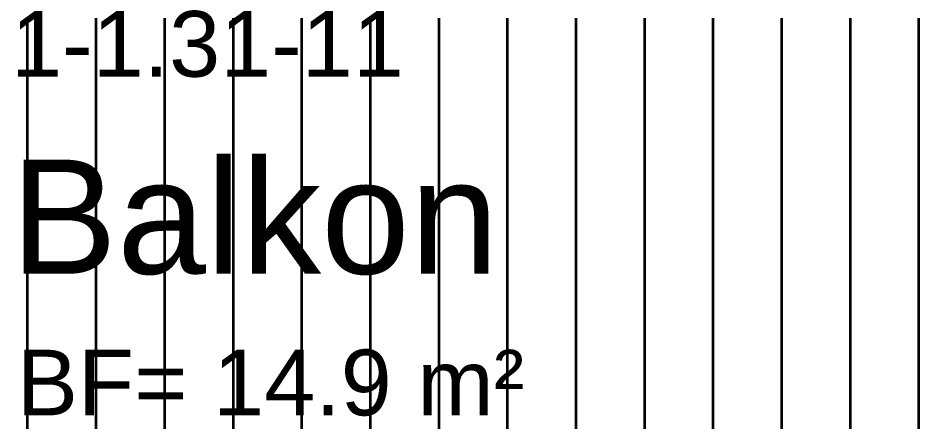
# Model space of a CAD drawing. Header units: centimetres. Extents: x 0.3 to 84.3, y 0.3 to 59.7.
# Drawn here: x 35.964 to 39.118, y 12.905 to 14.344 of the extents above; entities that cross this region are included whole.
import ezdxf

# ---------------------------------------------------------------- set-up
doc = ezdxf.new("R2010")
doc.units = ezdxf.units.CM
doc.linetypes.add('AUSGEZOGEN', pattern=[0])
doc.layers.add('Ausbau Raeume', color=7, linetype='AUSGEZOGEN', lineweight=35)
doc.layers.add('Raumbezeichnung', color=7, linetype='AUSGEZOGEN', lineweight=35)
doc.styles.add('ARIAL', font='ARIAL.TTF')

msp = doc.modelspace()

# ---------------------------------------------------------------- linework, layer by layer
at = {"layer": 'Ausbau Raeume', "color": 254, "linetype": 'AUSGEZOGEN', "lineweight": 35}
for p, q in [((35.9982, 13.6246), (35.9982, 14.3432)), ((36.2382, 13.6246), (36.2382, 14.3432)), ((36.4782, 13.6246), (36.4782, 14.3432)), ((36.7182, 13.6246), (36.7182, 14.3432)), ((36.9582, 13.6246), (36.9582, 14.3432)), ((37.1982, 13.6246), (37.1982, 14.3432)), ((37.4382, 13.6246), (37.4382, 14.3432)), ((37.6782, 13.6246), (37.6782, 14.3432)), ((37.9182, 13.6246), (37.9182, 14.3432)), ((38.1582, 13.6246), (38.1582, 14.3432)), ((38.3982, 13.6246), (38.3982, 14.3432)), ((38.6382, 13.6246), (38.6382, 14.3432)), ((38.8782, 13.6246), (38.8782, 14.3432)), ((39.1182, 13.6246), (39.1182, 14.3432)), ((35.9982, 12.9046), (35.9982, 13.6232)), ((36.2382, 12.9046), (36.2382, 13.6232)), ((36.4782, 12.9046), (36.4782, 13.6232)), ((36.7182, 12.9046), (36.7182, 13.6232)), ((36.9582, 12.9046), (36.9582, 13.6232)), ((37.1982, 12.9046), (37.1982, 13.6232)), ((37.4382, 12.9046), (37.4382, 13.6232)), ((37.6782, 12.9046), (37.6782, 13.6232)), ((37.9182, 12.9046), (37.9182, 13.6232)), ((38.1582, 12.9046), (38.1582, 13.6232)), ((38.3982, 12.9046), (38.3982, 13.6232)), ((38.6382, 12.9046), (38.6382, 13.6232)), ((38.8782, 12.9046), (38.8782, 13.6232)), ((39.1182, 12.9046), (39.1182, 13.6232))]:
    msp.add_line(p, q, dxfattribs=at)

# ---------------------------------------------------------------- texts
at = {"layer": 'Raumbezeichnung', "color": 7, "linetype": 'AUSGEZOGEN', "lineweight": 50, "char_height": 0.23, "width": 0.115, "attachment_point": 7, "style": 'ARIAL'}
for s, insert in [('1-1.31-11', (35.94, 14.135)), ('BF=\\~14.9\\~m²', (35.96, 12.9491))]:
    msp.add_mtext(s, dxfattribs=dict(at, insert=insert))
at = {"layer": 'Raumbezeichnung', "color": 7, "linetype": 'AUSGEZOGEN', "lineweight": 35, "insert": (35.9385, 13.4424), "char_height": 0.4, "width": 0.2, "attachment_point": 7, "style": 'ARIAL'}
msp.add_mtext('Balkon', dxfattribs=at)

doc.saveas('drawing.dxf')
